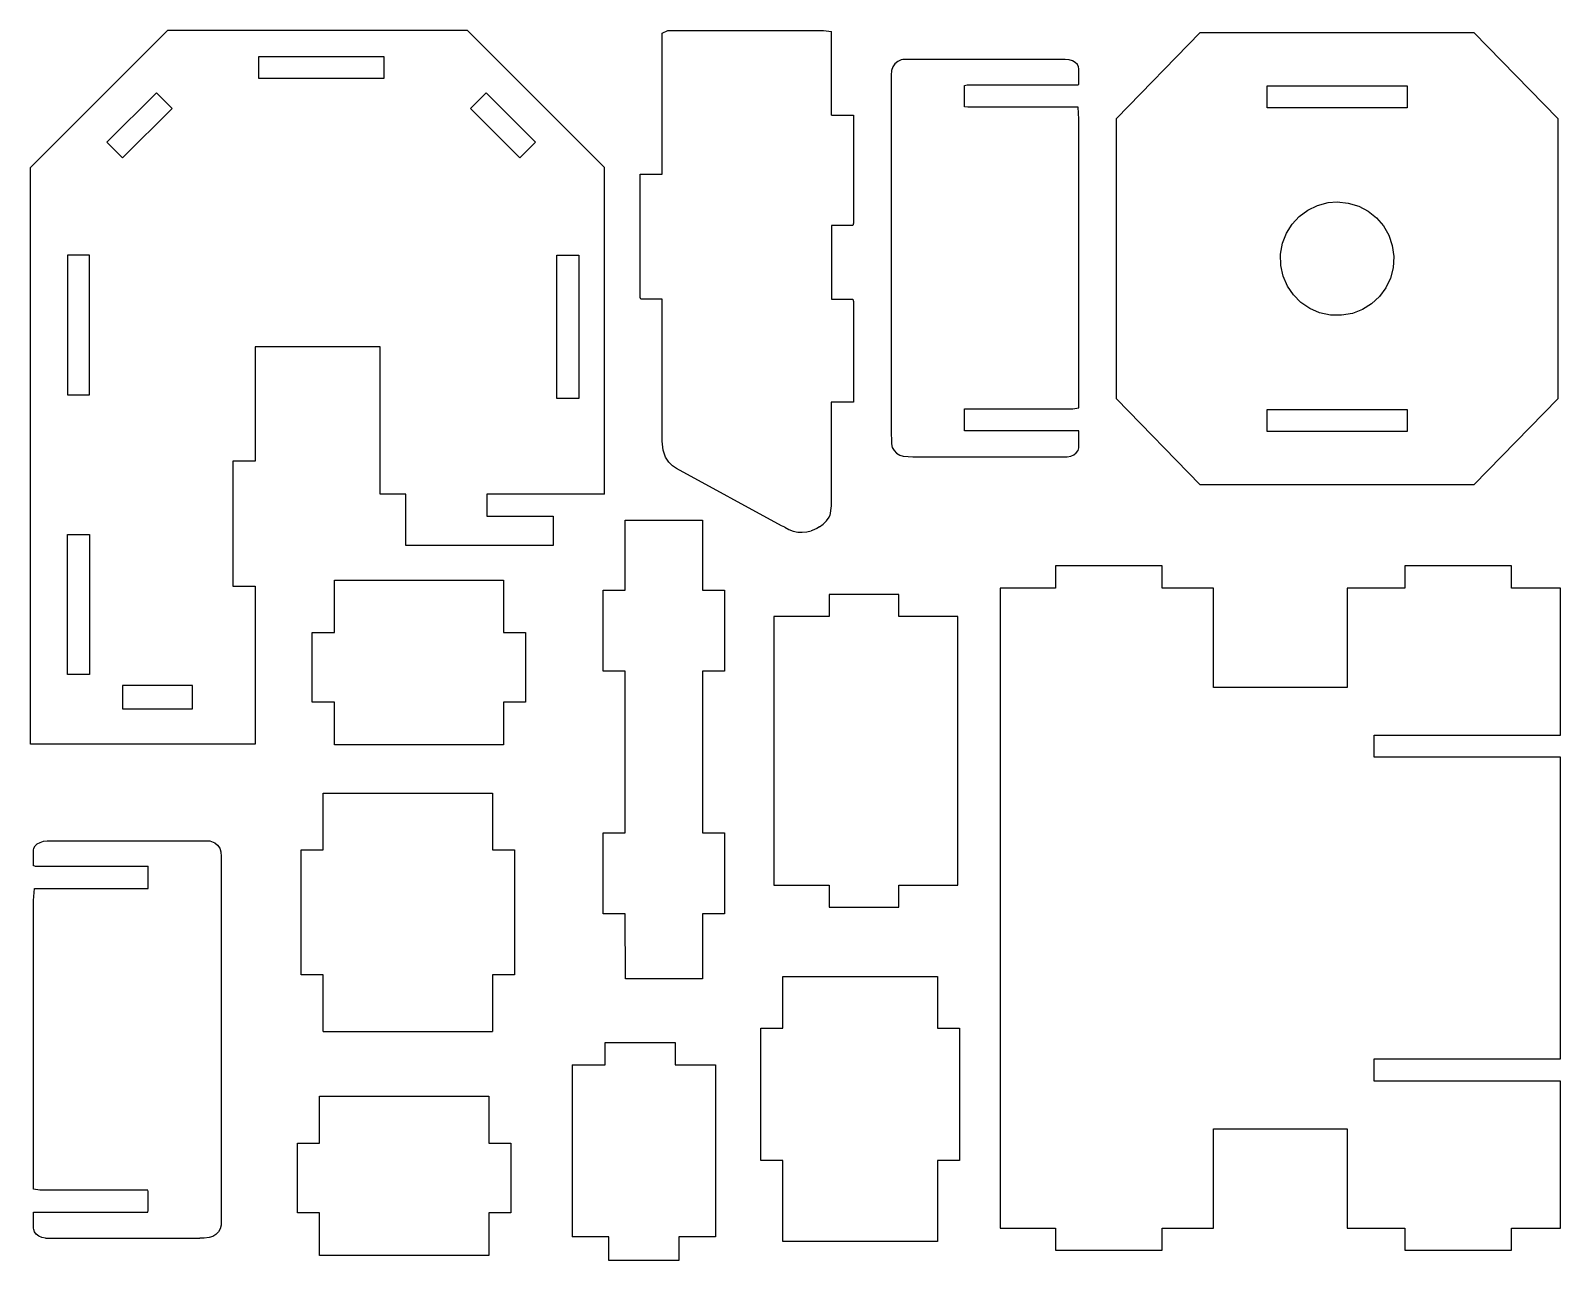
# Model space of a CAD drawing. Extents: x -5899 to 5899, y -11667 to 11667.
# Drawn here: x -3548 to 3525, y -11667 to -5981 of the extents above; entities that cross this region are included whole.
import ezdxf

# ---------------------------------------------------------------- set-up
doc = ezdxf.new("R2010")
doc.units = 0
doc.header["$MEASUREMENT"] = 0
doc.layers.get('0').update_dxf_attribs({"linetype": 'CONTINUOUS'})

msp = doc.modelspace()

# ---------------------------------------------------------------- linework, layer by layer
for p, q in [((-3548, -6614.6), (-2914.6, -5981.2)), ((-1527.4, -5981.2), (-2914.6, -5981.2)), ((-894.7, -6613.9), (-1527.4, -5981.2)), ((-628, -5993.3), (-601.7, -5981.2)), ((-628, -6599), (-628, -5993.3)), ((-601.7, -5981.2), (118.2, -5981.2)), ((118.2, -5981.2), (154.4, -5985.3)), ((154.4, -6372.4), (154.4, -5985.3)), ((1471.9, -6387.2), (1859.6, -5989.7)), ((1859.6, -5989.7), (3125, -5989.7)), ((3125, -5989.7), (3512.8, -6387.2)), ((-2493.5, -6100.3), (-1915.2, -6100.3)), ((-2493.5, -6202.3), (-2493.5, -6100.3)), ((-1915.2, -6100.3), (-1915.2, -6202.3)), ((438.5, -6149.2), (432.7, -6165.3)), ((448.3, -6135.4), (438.5, -6149.2)), ((461.2, -6124.5), (448.3, -6135.4)), ((476.8, -6117.1), (461.2, -6124.5)), ((484.2, -6115.3), (476.8, -6117.1)), ((1233.6, -6115.3), (484.2, -6115.3)), ((1235.7, -6115.3), (1233.6, -6115.3)), ((1253.1, -6116.9), (1235.7, -6115.3)), ((1268.6, -6121.7), (1253.1, -6116.9)), ((1281.6, -6129), (1268.6, -6121.7)), ((1291.3, -6138.4), (1281.6, -6129)), ((1297.2, -6149.3), (1291.3, -6138.4)), ((1298.6, -6158.6), (1297.2, -6149.3)), ((-1915.2, -6202.3), (-2493.5, -6202.3)), ((432.7, -6165.3), (431.2, -6186.8)), ((431.2, -6186.8), (431.2, -7827.5)), ((1298.6, -6229.6), (1298.6, -6158.6)), ((-3194.9, -6497.6), (-2966.4, -6269.1)), ((-2966.4, -6269.1), (-2894.2, -6341.3)), ((-1442.3, -6269.1), (-1514.5, -6341.3)), ((-1213.8, -6497.6), (-1442.3, -6269.1)), ((769.7, -6234.4), (781.8, -6232.5)), ((769.7, -6333.1), (769.7, -6234.4)), ((781.8, -6232.5), (1293.1, -6232.5)), ((1293.1, -6232.5), (1298.6, -6229.6)), ((2169.2, -6338.4), (2169.2, -6236.3)), ((2169.2, -6236.3), (2815.5, -6236.3)), ((2815.5, -6236.3), (2815.5, -6338.4)), ((-2894.2, -6341.3), (-3122.7, -6569.8)), ((-1514.5, -6341.3), (-1286, -6569.8)), ((784.6, -6334.5), (769.7, -6333.1)), ((1294.8, -6334.5), (784.6, -6334.5)), ((1298.6, -6390), (1294.8, -6334.5)), ((2815.5, -6338.4), (2169.2, -6338.4)), ((154.4, -6372.4), (256, -6372.4)), ((256, -6372.4), (256.4, -6403.4)), ((256.4, -6403.4), (256.4, -6871)), ((1298.6, -7725.5), (1298.6, -6390)), ((1471.9, -7684.2), (1471.9, -6387.2)), ((3512.8, -6387.2), (3512.8, -7684.2)), ((-3122.7, -6569.8), (-3194.9, -6497.6)), ((-1286, -6569.8), (-1213.8, -6497.6)), ((-3548, -9280.7), (-3548, -6614.6)), ((-894.7, -8124.2), (-894.7, -6613.9)), ((-730, -6689), (-729.9, -6644.5)), ((-729.9, -6644.5), (-628.2, -6644.5)), ((-628.2, -6644.5), (-628, -6599)), ((-730, -7214.7), (-730, -6689)), ((2357, -6810.8), (2401.8, -6789.3)), ((2401.8, -6789.3), (2450.8, -6776.5)), ((2450.8, -6776.5), (2492.3, -6773.3)), ((2492.3, -6773.3), (2543.9, -6778.4)), ((2543.9, -6778.4), (2592.2, -6792.9)), ((2284, -6876), (2317.4, -6840)), ((2317.4, -6840), (2357, -6810.8)), ((2592.2, -6792.9), (2636, -6816.1)), ((2636, -6816.1), (2674.4, -6846.7)), ((2674.4, -6846.7), (2706.4, -6883.9)), ((154.4, -6882.6), (154.1, -7222.8)), ((253.6, -6882.6), (154.4, -6882.6)), ((256.4, -6871), (253.6, -6882.6)), ((2239.7, -6964.3), (2257.8, -6917.8)), ((2257.8, -6917.8), (2284, -6876)), ((2706.4, -6883.9), (2731.1, -6926.7)), ((2731.1, -6926.7), (2747.5, -6974.1)), ((2230.7, -7014.7), (2239.7, -6964.3)), ((2747.5, -6974.1), (2754.6, -7025.2)), ((-3377.9, -7018.7), (-3377.9, -7665)), ((-3275.8, -7018.7), (-3377.9, -7018.7)), ((-3275.8, -7665), (-3275.8, -7018.7)), ((-1115.8, -7018.7), (-1013.8, -7018.7)), ((-1115.8, -7682), (-1115.8, -7018.7)), ((-1013.8, -7018.7), (-1013.8, -7682)), ((2231.7, -7067.1), (2230.7, -7014.7)), ((2242.6, -7116.8), (2231.7, -7067.1)), ((2754.6, -7025.2), (2751.5, -7077.3)), ((2262.4, -7162.5), (2242.6, -7116.8)), ((2738.7, -7126.3), (2717.2, -7171)), ((2751.5, -7077.3), (2738.7, -7126.3)), ((2290.2, -7203.1), (2262.4, -7162.5)), ((2324.9, -7237.9), (2290.2, -7203.1)), ((2688, -7210.6), (2652, -7244)), ((2717.2, -7171), (2688, -7210.6)), ((-726, -7222.8), (-730, -7214.7)), ((-628, -7222.8), (-726, -7222.8)), ((-627.9, -7878.7), (-628, -7222.8)), ((154.1, -7222.8), (253.6, -7222.8)), ((253.6, -7222.8), (256.4, -7233.7)), ((256.4, -7233.7), (256.4, -7670.1)), ((2365.6, -7265.6), (2324.9, -7237.9)), ((2411.3, -7285.4), (2365.6, -7265.6)), ((2610.3, -7270.3), (2563.7, -7288.4)), ((2652, -7244), (2610.3, -7270.3)), ((2461, -7296.3), (2411.3, -7285.4)), ((2513.3, -7297.4), (2461, -7296.3)), ((2563.7, -7288.4), (2513.3, -7297.4)), ((-1932.2, -7443.9), (-2510.5, -7443.9)), ((-2510.5, -7443.9), (-2510.5, -7971.1)), ((-1932.2, -8124.2), (-1932.2, -7443.9)), ((-3377.9, -7665), (-3275.8, -7665)), ((-1013.8, -7682), (-1115.8, -7682)), ((153.8, -7699), (153.6, -8178.4)), ((256, -7699), (153.8, -7699)), ((256.4, -7670.1), (256, -7699)), ((1859.6, -8081.7), (1471.9, -7684.2)), ((3512.8, -7684.2), (3125, -8081.7)), ((769.7, -7736.2), (769.9, -7729.2)), ((769.7, -7824.2), (769.7, -7736.2)), ((769.9, -7729.2), (1270.4, -7729.2)), ((1270.4, -7729.2), (1298.6, -7725.5)), ((2169.2, -7835.1), (2169.2, -7733)), ((2169.2, -7733), (2815.5, -7733)), ((2815.5, -7733), (2815.5, -7835.1)), ((431.2, -7827.5), (431.5, -7891.3)), ((769.9, -7831.2), (769.7, -7824.2)), ((1270.4, -7831.2), (769.9, -7831.2)), ((1298.6, -7831.5), (1270.4, -7831.2)), ((1298.6, -7904.7), (1298.6, -7831.5)), ((2815.5, -7835.1), (2169.2, -7835.1)), ((-623.4, -7921.2), (-627.9, -7878.7)), ((-612.6, -7953.2), (-623.4, -7921.2)), ((431.5, -7891.3), (435.6, -7908.2)), ((435.6, -7908.2), (443.8, -7923)), ((1294.6, -7922.9), (1298.4, -7910.8)), ((1298.4, -7910.8), (1298.6, -7904.7)), ((-2510.5, -7971.1), (-2612.5, -7971.1)), ((-2612.5, -7971.1), (-2612.5, -8549.4)), ((-597.4, -7976.8), (-612.6, -7953.2)), ((-579.7, -7993.6), (-597.4, -7976.8)), ((443.8, -7923), (455.6, -7935.1)), ((455.6, -7935.1), (470.1, -7944)), ((470.1, -7944), (486.8, -7949.2)), ((486.8, -7949.2), (509.7, -7950.9)), ((509.7, -7950.9), (530.5, -7952.1)), ((530.5, -7952.1), (1244.1, -7952.1)), ((1244.1, -7952.1), (1260.7, -7948.8)), ((1260.7, -7948.8), (1275.1, -7942.4)), ((1275.1, -7942.4), (1286.6, -7933.6)), ((1286.6, -7933.6), (1294.6, -7922.9)), ((-561.3, -8005.6), (-579.7, -7993.6)), ((-76.4, -8270), (-561.3, -8005.6)), ((-1813.1, -8124.2), (-1932.2, -8124.2)), ((-1813.1, -8362.3), (-1813.1, -8124.2)), ((-894.7, -8124.2), (-1439, -8124.2)), ((-1439, -8124.2), (-1439, -8226.2)), ((3125, -8081.7), (1859.6, -8081.7)), ((153.6, -8178.4), (146.8, -8222.9)), ((-1439, -8226.2), (-1132.8, -8226.2)), ((-1132.8, -8226.2), (-1132.8, -8362.3)), ((-799, -8245), (-441.8, -8245)), ((-799, -8568.2), (-799, -8245)), ((-441.8, -8245), (-441.8, -8568.2)), ((-60.5, -8277.3), (-76.4, -8270)), ((99.7, -8275.8), (116.4, -8262.7)), ((116.4, -8262.7), (131, -8247.4)), ((131, -8247.4), (143.2, -8230.1)), ((143.2, -8230.1), (146.8, -8222.9)), ((-3377.9, -8311.3), (-3275.8, -8311.3)), ((-3377.9, -8957.6), (-3377.9, -8311.3)), ((-3275.8, -8311.3), (-3275.8, -8957.6)), ((-60.5, -8277.3), (-41.9, -8287.4)), ((-41.9, -8287.4), (-22.1, -8294.8)), ((-22.1, -8294.8), (-1.3, -8299.2)), ((-1.3, -8299.2), (19.8, -8300.5)), ((19.8, -8300.5), (40.9, -8298.8)), ((40.9, -8298.8), (61.5, -8294)), ((65, -8292.7), (61.5, -8294)), ((86.3, -8283.4), (65, -8292.7)), ((99.7, -8275.8), (86.3, -8283.4)), ((-1132.8, -8362.3), (-1813.1, -8362.3)), ((1189.6, -8456.3), (1189.6, -8558.4)), ((1682.8, -8456.3), (1189.6, -8456.3)), ((1682.8, -8558.4), (1682.8, -8456.3)), ((2805.3, -8456.3), (2805.3, -8558.4)), ((3298.5, -8456.3), (2805.3, -8456.3)), ((3298.5, -8558.4), (3298.5, -8456.3)), ((-2612.5, -8549.4), (-2510.5, -8549.4)), ((-2510.5, -8549.4), (-2510.5, -9280.7)), ((-2143.6, -8763.2), (-2143.6, -8522.6)), ((-2143.6, -8522.6), (-1361.2, -8522.6)), ((-1361.2, -8522.6), (-1361.2, -8763.2)), ((-901, -8568.2), (-799, -8568.2)), ((-901, -8942.3), (-901, -8568.2)), ((-441.8, -8568.2), (-339.8, -8568.2)), ((-339.8, -8568.2), (-339.8, -8942.3)), ((143.6, -8588.3), (143.6, -8690.4)), ((466.7, -8588.3), (143.6, -8588.3)), ((466.7, -8690.4), (466.7, -8588.3)), ((934.5, -8558.4), (934.5, -11517.8)), ((1189.6, -8558.4), (934.5, -8558.4)), ((1920.9, -8558.4), (1682.8, -8558.4)), ((1920.9, -9017.6), (1920.9, -8558.4)), ((2538.1, -8558.4), (2538.1, -9017.6)), ((2805.3, -8558.4), (2538.1, -8558.4)), ((3524.6, -8558.4), (3298.5, -8558.4)), ((3524.6, -9238.7), (3524.6, -8558.4)), ((-111.6, -8690.4), (-111.6, -9932)), ((143.6, -8690.4), (-111.6, -8690.4)), ((738.8, -8690.4), (466.7, -8690.4)), ((738.8, -9932), (738.8, -8690.4)), ((-2245.6, -9086.4), (-2245.6, -8763.2)), ((-2245.6, -8763.2), (-2143.6, -8763.2)), ((-1361.2, -8763.2), (-1259.2, -8763.2)), ((-1259.2, -8763.2), (-1259.2, -9086.4)), ((-3275.8, -8957.6), (-3377.9, -8957.6)), ((-799, -8942.3), (-901, -8942.3)), ((-799, -9690.7), (-799, -8942.3)), ((-339.8, -8942.3), (-441.8, -8942.3)), ((-441.8, -8942.3), (-441.8, -9690.7)), ((-2799.6, -9008.6), (-3122.8, -9008.6)), ((-3122.8, -9008.6), (-3122.8, -9117.2)), ((-2799.6, -9117.2), (-2799.6, -9008.6)), ((2538.1, -9017.6), (1920.9, -9017.6)), ((-3122.8, -9117.2), (-2799.6, -9117.2)), ((-2143.6, -9086.4), (-2245.6, -9086.4)), ((-2143.6, -9282.9), (-2143.6, -9086.4)), ((-1259.2, -9086.4), (-1361.2, -9086.4)), ((-1361.2, -9086.4), (-1361.2, -9282.9)), ((2664.2, -9238.7), (3524.6, -9238.7)), ((2664.2, -9340.7), (2664.2, -9238.7)), ((-2510.5, -9280.7), (-3548, -9280.7)), ((-1361.2, -9282.9), (-2143.6, -9282.9)), ((3524.6, -9340.7), (2664.2, -9340.7)), ((3524.6, -10735.4), (3524.6, -9340.7)), ((-2194.6, -9767.9), (-2194.6, -9506.1)), ((-2194.6, -9506.1), (-1412.2, -9506.1)), ((-1412.2, -9506.1), (-1412.2, -9767.9)), ((-3532.5, -9761.5), (-3526.7, -9750.6)), ((-3526.7, -9750.6), (-3516.9, -9741.2)), ((-3516.9, -9741.2), (-3503.9, -9733.9)), ((-3503.9, -9733.9), (-3488.4, -9729.1)), ((-3488.4, -9729.1), (-3471, -9727.5)), ((-3471, -9727.5), (-3468.9, -9727.5)), ((-3468.9, -9727.5), (-2719.5, -9727.5)), ((-2719.5, -9727.5), (-2712.1, -9729.3)), ((-2712.1, -9729.3), (-2696.6, -9736.7)), ((-2696.6, -9736.7), (-2683.6, -9747.6)), ((-2683.6, -9747.6), (-2673.8, -9761.4)), ((-901, -9690.7), (-799, -9690.7)), ((-901, -10064.9), (-901, -9690.7)), ((-441.8, -9690.7), (-339.8, -9690.7)), ((-339.8, -9690.7), (-339.8, -10064.9)), ((-3534, -9770.8), (-3532.5, -9761.5)), ((-3534, -9841.8), (-3534, -9770.8)), ((-2673.8, -9761.4), (-2668, -9777.5)), ((-2668, -9777.5), (-2666.6, -9799)), ((-2666.6, -9799), (-2666.6, -11439.7)), ((-2296.7, -10346.2), (-2296.7, -9767.9)), ((-2296.7, -9767.9), (-2194.6, -9767.9)), ((-1412.2, -9767.9), (-1310.2, -9767.9)), ((-1310.2, -9767.9), (-1310.2, -10346.2)), ((-3528.5, -9844.7), (-3534, -9841.8)), ((-3528.5, -9844.7), (-3005.1, -9844.7)), ((-3005.1, -9946.7), (-3005.1, -9844.7)), ((-3534, -10002.2), (-3530.1, -9946.7)), ((-3530.1, -9946.7), (-3005.1, -9946.7)), ((-111.6, -9932), (143.6, -9932)), ((143.6, -9932), (143.6, -10034)), ((466.7, -9932), (738.8, -9932)), ((466.7, -10034), (466.7, -9932)), ((-3534, -11337.7), (-3534, -10002.2)), ((143.6, -10034), (466.7, -10034)), ((-799, -10064.9), (-901, -10064.9)), ((-798.3, -10364.5), (-799, -10064.9)), ((-339.8, -10064.9), (-441.8, -10064.9)), ((-441.8, -10064.9), (-441.2, -10364.5)), ((-2194.6, -10346.2), (-2296.7, -10346.2)), ((-2194.6, -10607.9), (-2194.6, -10346.2)), ((-1310.2, -10346.2), (-1412.2, -10346.2)), ((-1412.2, -10346.2), (-1412.2, -10607.9)), ((-441.2, -10364.5), (-798.3, -10364.5)), ((-69.9, -10354.5), (644.4, -10354.5)), ((-69.9, -10592.6), (-69.9, -10354.5)), ((644.4, -10354.5), (644.4, -10592.6)), ((-2194.6, -10607.9), (-1412.2, -10607.9)), ((-171.9, -10592.6), (-69.9, -10592.6)), ((-171.9, -11204.8), (-171.9, -10592.6)), ((644.4, -10592.6), (746.5, -10592.6)), ((746.5, -10592.6), (746.5, -11204.8)), ((-891.8, -10762.2), (-891.8, -10659.8)), ((-891.8, -10659.8), (-568.7, -10659.8)), ((-568.7, -10659.8), (-568.7, -10762.2)), ((2664.2, -10735.4), (3524.6, -10735.4)), ((2664.2, -10837.4), (2664.2, -10735.4)), ((-1044.9, -10762.2), (-1044.9, -11557.2)), ((-1044.9, -10762.2), (-891.8, -10762.2)), ((-568.7, -10762.2), (-381.6, -10762.2)), ((-381.6, -10762.2), (-381.7, -11557.2)), ((3524.6, -10837.4), (2664.2, -10837.4)), ((3524.6, -11517.8), (3524.6, -10837.4)), ((-2211.6, -10907.3), (-1429.3, -10907.3)), ((-2211.6, -11123.9), (-2211.6, -10907.3)), ((-1429.3, -10907.3), (-1429.3, -11123.9)), ((1920.9, -11058.6), (2538.1, -11058.6)), ((1920.9, -11517.8), (1920.9, -11058.6)), ((2538.1, -11058.6), (2538.1, -11517.8)), ((-2313.7, -11447), (-2313.7, -11123.9)), ((-2313.7, -11123.9), (-2211.6, -11123.9)), ((-1429.3, -11123.9), (-1327.2, -11123.9)), ((-1327.2, -11123.9), (-1327.2, -11447)), ((-69.9, -11204.8), (-171.9, -11204.8)), ((-69.9, -11579), (-69.9, -11204.8)), ((644.4, -11204.8), (644.4, -11579)), ((746.5, -11204.8), (644.4, -11204.8)), ((-3505.8, -11341.4), (-3534, -11337.7)), ((-3005.2, -11341.4), (-3505.8, -11341.4)), ((-3005.1, -11348.4), (-3005.2, -11341.4)), ((-3005.1, -11436.4), (-3005.1, -11348.4)), ((-3534, -11443.7), (-3505.8, -11443.4)), ((-3534, -11516.9), (-3534, -11443.7)), ((-3505.8, -11443.4), (-3005.2, -11443.4)), ((-3005.2, -11443.4), (-3005.1, -11436.4)), ((-2666.6, -11439.7), (-2666.9, -11503.5)), ((-2211.6, -11447), (-2313.7, -11447)), ((-2211.6, -11643.5), (-2211.6, -11447)), ((-1327.2, -11447), (-1429.3, -11447)), ((-1429.3, -11447), (-1429.3, -11643.5)), ((-3533.7, -11523), (-3534, -11516.9)), ((-3529.9, -11535.1), (-3533.7, -11523)), ((-2670.9, -11520.4), (-2679.2, -11535.2)), ((-2666.9, -11503.5), (-2670.9, -11520.4)), ((934.5, -11517.8), (1189.6, -11517.8)), ((1189.6, -11517.8), (1189.6, -11619.8)), ((1682.8, -11517.8), (1920.9, -11517.8)), ((1682.8, -11619.8), (1682.8, -11517.8)), ((2538.1, -11517.8), (2805.3, -11517.8)), ((2805.3, -11517.8), (2805.3, -11619.8)), ((3298.5, -11517.8), (3524.6, -11517.8)), ((3298.5, -11619.8), (3298.5, -11517.8)), ((-3521.9, -11545.8), (-3529.9, -11535.1)), ((-3510.4, -11554.6), (-3521.9, -11545.8)), ((-3496, -11561), (-3510.4, -11554.6)), ((-3479.4, -11564.3), (-3496, -11561)), ((-3479.4, -11564.3), (-2765.8, -11564.3)), ((-2745, -11563.1), (-2765.8, -11564.3)), ((-2722.1, -11561.4), (-2745, -11563.1)), ((-2705.4, -11556.2), (-2722.1, -11561.4)), ((-2690.9, -11547.3), (-2705.4, -11556.2)), ((-2679.2, -11535.2), (-2690.9, -11547.3)), ((-874.8, -11557.2), (-1044.9, -11557.2)), ((-874.8, -11666.6), (-874.8, -11557.2)), ((-551.7, -11557.2), (-551.7, -11666.6)), ((-381.7, -11557.2), (-551.7, -11557.2)), ((644.4, -11579), (-69.9, -11579)), ((-1429.3, -11643.5), (-2211.6, -11643.5)), ((-551.7, -11666.6), (-874.8, -11666.6)), ((1189.6, -11619.8), (1682.8, -11619.8)), ((2805.3, -11619.8), (3298.5, -11619.8))]:
    msp.add_line(p, q)

doc.saveas('drawing.dxf')
